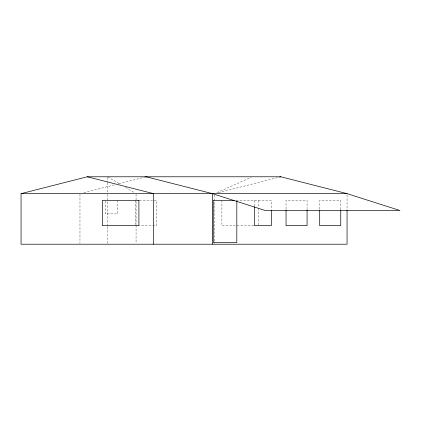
<?xml version="1.0" encoding="UTF-8"?>
<svg xmlns="http://www.w3.org/2000/svg" width="421" height="421" viewBox="0 0 421 421"><rect width="100%" height="100%" fill="white"/><g stroke="black" fill="none" stroke-linecap="round" stroke-linejoin="round"><path stroke-width="0.32" stroke-dasharray="2.1 1.58" d="M216.978 192.586L251.3 177.309M83.79 192.671L114.991 184.724M118.811 183.756L144.282 177.267M218.431 192.671L278.923 177.267M139.44 200.385L156.533 200.385L156.533 225.672L139.44 225.672M236.239 200.385L271.334 200.385L271.334 209.463M253.847 225.672L221.893 225.672L221.893 200.385M107.723 176.783L119.953 184.056M125.511 187.361L134.404 192.65M347.057 194.939L347.057 209.405M340.747 209.463L340.747 200.385L319.702 200.385L319.702 209.463M307.077 209.463L307.077 200.385L286.038 200.385L286.038 209.463M258.41 200.385L258.41 207.516M258.41 208.163L258.41 225.025M254.5 200.385L254.5 206.222M214.61 194.955L214.61 243.559M136.072 194.297L136.072 224.514M136.072 225.167L136.072 243.559M135.494 200.385L135.494 225.025M117.817 200.385L117.817 213.873L105.192 213.873L105.192 201.028M107.723 177.436L107.723 182.019M107.723 182.677L107.723 193.807M107.723 194.46L107.723 225.888M107.723 226.54L107.723 243.564M79.969 194.297L79.969 243.559"/><path stroke-width="0.63" d="M347.057 210.063L347.057 244.217L21.05 244.217L21.05 193.644L87.273 176.783L280.833 176.783L347.057 193.644L399.95 210.5L265.309 210.5L212.416 193.644L146.192 176.783L144.919 177.109M279.56 177.109L280.833 176.783M21.05 193.644L347.057 193.644M234.208 200.385L213.258 200.385L213.258 242.533L236.823 242.533L236.823 201.033M87.273 176.783L153.497 193.644L153.497 244.217M340.747 210.111L340.747 225.672L319.702 225.672L319.702 210.111M307.077 210.111L307.077 225.672L286.038 225.672L286.038 210.111M271.334 210.111L271.334 225.672L254.5 225.672L254.5 206.869M212.416 193.644L212.416 244.217M138.914 200.385L102.398 200.385L102.398 225.672L138.914 225.672L138.914 200.385"/></g></svg>
